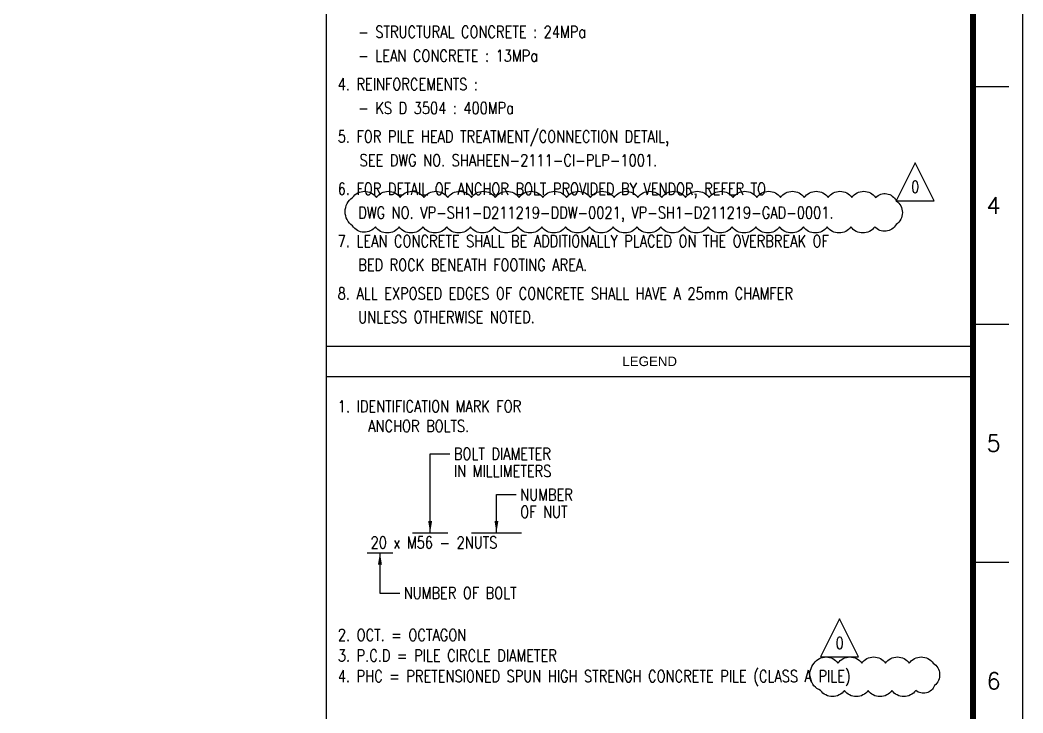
# Model space of a CAD drawing. Extents: x 56360 to 98410, y 15090 to 44790.
# Drawn here: x 87865 to 98410, y 30103 to 37389 of the extents above; entities that cross this region are included whole.
import ezdxf
from ezdxf.enums import TextEntityAlignment as Align

# ---------------------------------------------------------------- set-up
doc = ezdxf.new("R2010")
doc.units = 0
doc.header["$LTSCALE"] = 50
for name, color, linetype in [('BORDER', 7, 'Continuous'), ('CLOUD', 3, 'Continuous'), ('Dim', 1, 'Continuous')]:
    doc.layers.add(name, color=color, linetype=linetype)
doc.styles.add('ROMANS', font='romans.shx', dxfattribs={"width": 0.8, "bigfont": 'ghs.shx'})
doc.styles.add('SIMPLEX', font='SIMPLEX8.SHX')
doc.styles.get("Standard").update_dxf_attribs({"font": 'arial.ttf'})

# ---------------------------------------------------------------- blocks, each defined once
blk = doc.blocks.new('Border_230703')
at = {"layer": 'BORDER'}
for p, q in [((13890.4, 240), (13890.4, 11640)), ((16610, 8640), (16760, 8640)), ((16610, 7640), (16760, 7640)), ((16610, 6640), (16760, 6640))]:
    blk.add_line(p, q, dxfattribs=at)
at = {"layer": 'BORDER', "color": 7}
for p, q in [((13890.4, 7547.7), (16610.2, 7547.7)), ((13890.9, 7421), (16610.2, 7421))]:
    blk.add_line(p, q, dxfattribs=at)
at = {"layer": 'BORDER'}
blk.add_lwpolyline([(0, 0), (16820, 0), (16820, 11880), (0, 11880)], close=True, dxfattribs=at)
at = {"layer": 'BORDER', "color": 30, "const_width": 25}
blk.add_lwpolyline([(16610, 240), (210, 240), (210, 11640), (16610, 11640)], close=True, dxfattribs=at)
at = {"layer": 'BORDER', "style": 'SIMPLEX'}
for s, p in [('4', (16696.7, 8140)), ('5', (16696.7, 7140)), ('6', (16696.7, 6140))]:
    blk.add_text(s, height=70, dxfattribs=at).set_placement(p, align=Align.MIDDLE)
at = {"layer": 'BORDER'}
blk.add_text('LEGEND', height=40, dxfattribs=at).set_placement((15135.3, 7484.3), align=Align.MIDDLE_LEFT)
blk = doc.blocks.new('A$C35D76042')
at = {"layer": 'CLOUD'}
blk.add_lwpolyline([(0, 0), (-200, -400), (200, -400), (0, 0)], dxfattribs=at)
at = {"layer": 'CLOUD', "style": 'ROMANS', "width": 0.8}
blk.add_text('0', height=125, dxfattribs=at).set_placement((0, -316), align=Align.CENTER)

msp = doc.modelspace()

# ---------------------------------------------------------------- linework, layer by layer
at = {"layer": 'CLOUD'}
for points in [[(91361.3, 35523.9, -0.5205671), (91611.3, 35523.9, -0.5205671), (91861.3, 35523.9, -0.5205671), (92111.3, 35523.9, -0.5205671), (92361.3, 35523.9, -0.5205671), (92611.3, 35523.9, -0.5205671), (92861.3, 35523.9, -0.5205671), (93111.3, 35523.9, -0.5205671), (93361.3, 35523.9, -0.5205671), (93611.3, 35523.9, -0.5205671), (93861.3, 35523.9, -0.5205671), (94111.3, 35523.9, -0.5205671), (94361.3, 35523.9, -0.5205671), (94611.3, 35523.9, -0.5205671), (94861.3, 35523.9, -0.5205671), (95111.3, 35523.9, -0.5205671), (95361.3, 35523.9, -0.5205671), (95611.3, 35523.9, -0.5205671), (95861.3, 35523.9, -0.5205671), (96111.3, 35523.9, -0.5205671), (96361.3, 35523.9, -0.5205671), (96611.3, 35523.9, -0.5205671), (96861.3, 35523.9, -0.5205671), (97077.1, 35489.7, -0.5205671), (97077.1, 35239.7, -0.5205671), (96851.4, 35215.5, -0.5205671), (96601.4, 35215.5, -0.5205671), (96351.4, 35215.5, -0.5205671), (96101.4, 35215.5, -0.5205671), (95851.4, 35215.5, -0.5205671), (95601.4, 35215.5, -0.5205671), (95351.4, 35215.5, -0.5205671), (95101.4, 35215.5, -0.5205671), (94851.4, 35215.5, -0.5205671), (94601.4, 35215.5, -0.5205671), (94351.4, 35215.5, -0.5205671), (94101.4, 35215.5, -0.5205671), (93851.4, 35215.5, -0.5205671), (93601.4, 35215.5, -0.5205671), (93351.4, 35215.5, -0.5205671), (93101.4, 35215.5, -0.5205671), (92851.4, 35215.5, -0.5205671), (92601.4, 35215.5, -0.5205671), (92351.4, 35215.5, -0.5205671), (92101.4, 35215.5, -0.5205671), (91851.4, 35215.5, -0.5205671), (91601.4, 35215.5, -0.5205671), (91361.3, 35225.4, -0.5205671)], [(96215.3, 30627.1, -0.5205671), (96465.3, 30627.1, -0.5205671), (96715.3, 30627.1, -0.5205671), (96965.3, 30627.1, -0.5205671), (97215.3, 30627.1, -0.5205671), (97465.3, 30627.1, -0.5205671), (97480.2, 30392, -0.5205671), (97282.2, 30340, -0.5205671), (97032.2, 30340, -0.5205671), (96782.2, 30340, -0.5205671), (96532.2, 30340, -0.5205671), (96282.2, 30340, -0.5205671)]]:
    msp.add_lwpolyline(points, format="xyb", close=True, dxfattribs=at)
at = {"layer": 'Dim', "color": 1}
for p, q in [((92176.6, 32829.1), (92384.9, 32829.1)), ((92176.6, 31997.9), (92176.6, 32829.1)), ((92874, 31997.9), (92874, 32399)), ((92874, 32399), (93082.3, 32399)), ((91991.6, 31997.9), (92361.6, 31997.9)), ((92610.1, 31997.9), (93137.9, 31997.9)), ((91514, 31787.5), (91784, 31787.5)), ((91649, 31787.5), (91649, 31364.2)), ((91649, 31364.2), (91857.3, 31364.2))]:
    msp.add_line(p, q, dxfattribs=at)
for points in [[(92197.4, 32122.8), (92155.8, 32122.8), (92176.6, 31997.9)], [(92894.8, 32122.8), (92853.2, 32122.8), (92874, 31997.9)], [(91669.8, 31662.6), (91628.2, 31662.6), (91649, 31787.5)]]:
    msp.add_solid(points, dxfattribs=at)

# ---------------------------------------------------------------- block references
at = {"xscale": 2.5, "yscale": 2.5, "zscale": 2.5}
msp.add_blockref('Border_230703', (56360, 15090), dxfattribs=at)
at = {"layer": 'CLOUD'}
for p in [(97277.1, 35889.7), (96482.5, 31092.1)]:
    msp.add_blockref('A$C35D76042', p, dxfattribs=at)

# ---------------------------------------------------------------- texts
at = {"layer": 'BORDER', "color": 7, "style": 'ROMANS', "width": 0.8}
for s, p in [('- STRUCTURAL CONCRETE : 24MPa', (91420.6, 37202)), ('- LEAN CONCRETE : 13MPa', (91420.6, 36952)), ('4. REINFORCEMENTS :', (91204.8, 36652)), ('- KS D 3504 : 400MPa', (91420.6, 36402)), ('5. FOR PILE HEAD TREATMENT/CONNECTION DETAIL,', (91204.8, 36102)), ('SEE DWG NO. SHAHEEN-2111-CI-PLP-1001.', (91435, 35852)), ('6. FOR DETAIL OF ANCHOR BOLT PROVIDED BY VENDOR, REFER TO', (91204.8, 35552)), ('DWG NO. VP-SH1-D211219-DDW-0021, VP-SH1-D211219-GAD-0001.', (91420.6, 35302)), ('7. LEAN CONCRETE SHALL BE ADDITIONALLY PLACED ON THE OVERBREAK OF', (91204.8, 35002)), ('BED ROCK BENEATH FOOTING AREA.', (91420.6, 34752)), ('8. ALL EXPOSED EDGES OF CONCRETE SHALL HAVE A 25mm CHAMFER', (91204.8, 34452)), ('UNLESS OTHERWISE NOTED.', (91420.6, 34202)), ('2. OCT. = OCTAGON', (91206.6, 30860.8)), ('3. P.C.D = PILE CIRCLE DIAMETER', (91206.6, 30644.3)), ('4. PHC = PRETENSIONED SPUN HIGH STRENGH CONCRETE PILE (CLASS A PILE)', (91206.6, 30427.9))]:
    msp.add_text(s, height=125, dxfattribs=at).set_placement(p)
at = {"layer": 'BORDER', "style": 'ROMANS', "width": 0.8}
for s, p in [('1. IDENTIFICATION MARK FOR', (91205.9, 33265.3)), ('ANCHOR BOLTS.', (91525.5, 33057.8)), ('20 x M56 - 2NUTS', (91550.6, 31833))]:
    msp.add_text(s, height=125, dxfattribs=at).set_placement(p)
for s, p in [('BOLT DIAMETER', (92426.6, 32829.1)), ('IN MILLIMETERS', (92426.6, 32647.4)), ('NUMBER', (93124, 32399)), ('OF NUT', (93124, 32217.2)), ('NUMBER OF BOLT', (91899, 31364.2))]:
    msp.add_text(s, height=125, dxfattribs=at).set_placement(p, align=Align.MIDDLE_LEFT)

doc.saveas('drawing.dxf')
